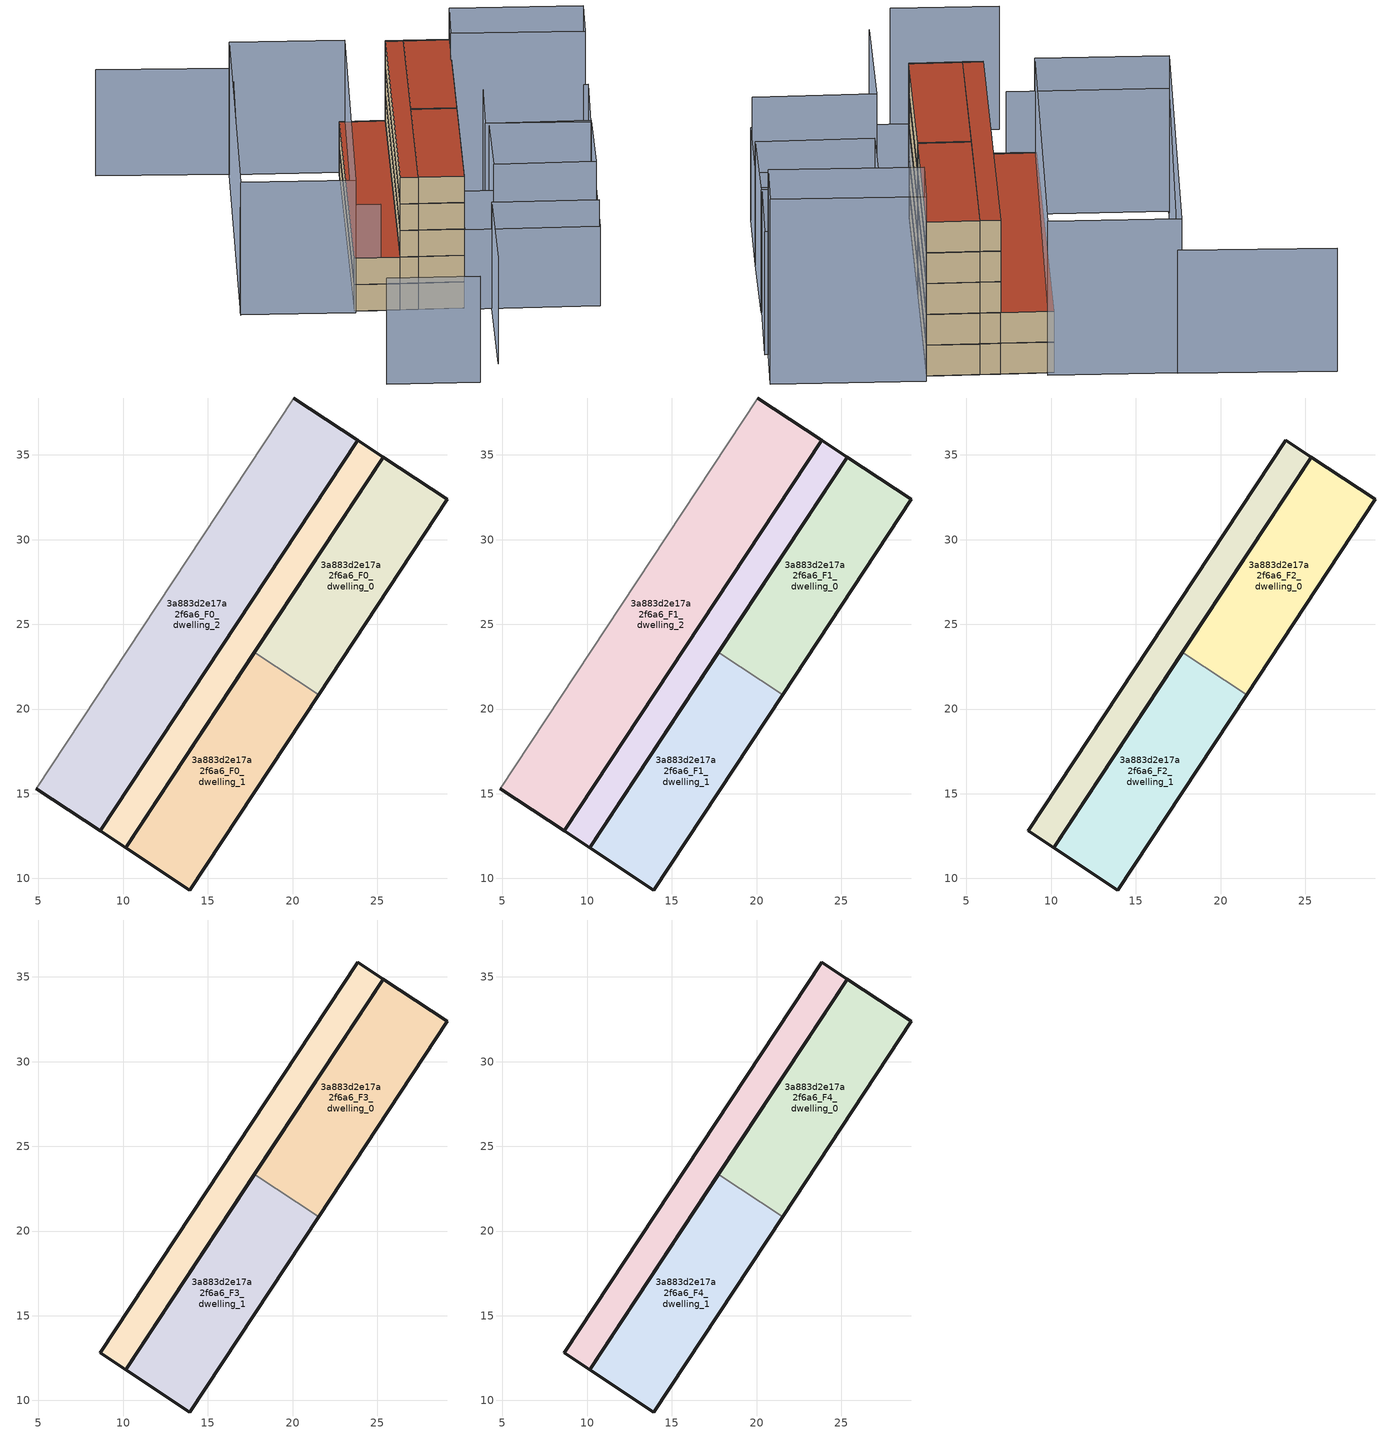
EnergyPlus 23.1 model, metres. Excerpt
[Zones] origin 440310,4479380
3a883d2e17a2f6a6_F0_dwelling_0
 floor ground (EU_floor_Construction): 21.54,20.85 29.14,32.38 25.36,34.87 17.75,23.34 z0
 wall outside (EU_wall_Construction): 17.75,23.34 25.36,34.87 29.14,32.38 21.54,20.85 z0:3
 wall to 3a883d2e17a2f6a6_F0_dwelling_1 (EU_wall_Construction): 21.54,20.85 17.75,23.34 z0:3
3a883d2e17a2f6a6_F0_dwelling_1
 floor ground (EU_floor_Construction): 13.93,9.32 21.54,20.85 17.75,23.34 10.15,11.81 z0
 wall outside (EU_wall_Construction): 21.54,20.85 13.93,9.32 10.15,11.81 17.75,23.34 z0:3
3a883d2e17a2f6a6_F0_dwelling_2
 floor ground (EU_floor_Construction): 8.65,12.81 23.85,35.87 20.07,38.36 4.86,15.3 z0
 wall outside (EU_wall_Construction): 20.07,38.36 23.85,35.87 8.65,12.81 4.86,15.3 z0:3
 wall adiabatic (EU_wall_Construction): 4.86,15.3 20.07,38.36 z0:3
3a883d2e17a2f6a6_F0_circulation
 floor ground (EU_floor_Construction): 10.15,11.81 25.36,34.87 23.85,35.87 8.65,12.8 z0
 wall outside (EU_wall_Construction): 23.85,35.87 25.36,34.87 10.15,11.81 8.65,12.8 23.85,35.87 z0:3
3a883d2e17a2f6a6_F1_dwelling_0
 floor to 3a883d2e17a2f6a6_F0_dwelling_0 (EU_floor_Construction): 21.54,20.85 29.14,32.38 25.36,34.87 17.75,23.34 z3
 wall outside (EU_wall_Construction): 17.75,23.34 25.36,34.87 29.14,32.38 21.54,20.85 z3:6
 wall to 3a883d2e17a2f6a6_F1_dwelling_1 (EU_wall_Construction): 21.54,20.85 17.75,23.34 z3:6
3a883d2e17a2f6a6_F1_dwelling_1
 floor to 3a883d2e17a2f6a6_F0_dwelling_1 (EU_floor_Construction): 13.93,9.32 21.54,20.85 17.75,23.34 10.15,11.81 z3
 wall outside (EU_wall_Construction): 21.54,20.85 13.93,9.32 10.15,11.81 17.75,23.34 z3:6
3a883d2e17a2f6a6_F1_dwelling_2
 floor to 3a883d2e17a2f6a6_F0_dwelling_2 (EU_floor_Construction): 8.65,12.81 23.85,35.87 20.07,38.36 4.86,15.3 z3
 wall outside (EU_wall_Construction): 20.07,38.36 23.85,35.87 8.65,12.81 4.86,15.3 z3:6
 wall adiabatic (EU_wall_Construction): 4.86,15.3 20.07,38.36 z3:6
 roof outside (EU_roof_Construction): 23.85,35.87 8.65,12.81 4.86,15.3 20.07,38.36 z6
3a883d2e17a2f6a6_F1_circulation
 floor to 3a883d2e17a2f6a6_F0_circulation (EU_floor_Construction): 10.15,11.81 25.36,34.87 23.85,35.87 8.65,12.8 z3
 wall outside (EU_wall_Construction): 23.85,35.87 25.36,34.87 10.15,11.81 8.65,12.8 23.85,35.87 z3:6
3a883d2e17a2f6a6_F2_dwelling_0
 floor to 3a883d2e17a2f6a6_F1_dwelling_0 (EU_floor_Construction): 21.54,20.85 29.14,32.38 25.36,34.87 17.75,23.34 z6
 wall outside (EU_wall_Construction): 17.75,23.34 25.36,34.87 29.14,32.38 21.54,20.85 z6:9
 wall to 3a883d2e17a2f6a6_F2_dwelling_1 (EU_wall_Construction): 21.54,20.85 17.75,23.34 z6:9
3a883d2e17a2f6a6_F2_dwelling_1
 floor to 3a883d2e17a2f6a6_F1_dwelling_1 (EU_floor_Construction): 13.93,9.32 21.54,20.85 17.75,23.34 10.15,11.81 z6
 wall outside (EU_wall_Construction): 21.54,20.85 13.93,9.32 10.15,11.81 17.75,23.34 z6:9
3a883d2e17a2f6a6_F2_circulation
 floor to 3a883d2e17a2f6a6_F1_circulation (EU_floor_Construction): 10.15,11.81 25.36,34.87 23.85,35.87 8.65,12.8 z6
 wall outside (EU_wall_Construction): 23.85,35.87 25.36,34.87 10.15,11.81 8.65,12.8 23.85,35.87 z6:9
3a883d2e17a2f6a6_F3_dwelling_0
 floor to 3a883d2e17a2f6a6_F2_dwelling_0 (EU_floor_Construction): 21.54,20.85 29.14,32.38 25.36,34.87 17.75,23.34 z9
 wall outside (EU_wall_Construction): 17.75,23.34 25.36,34.87 29.14,32.38 21.54,20.85 z9:12
 wall to 3a883d2e17a2f6a6_F3_dwelling_1 (EU_wall_Construction): 21.54,20.85 17.75,23.34 z9:12
3a883d2e17a2f6a6_F3_dwelling_1
 floor to 3a883d2e17a2f6a6_F2_dwelling_1 (EU_floor_Construction): 13.93,9.32 21.54,20.85 17.75,23.34 10.15,11.81 z9
 wall outside (EU_wall_Construction): 21.54,20.85 13.93,9.32 10.15,11.81 17.75,23.34 z9:12
3a883d2e17a2f6a6_F3_circulation
 floor to 3a883d2e17a2f6a6_F2_circulation (EU_floor_Construction): 10.15,11.81 25.36,34.87 23.85,35.87 8.65,12.8 z9
 wall outside (EU_wall_Construction): 23.85,35.87 25.36,34.87 10.15,11.81 8.65,12.8 23.85,35.87 z9:12
3a883d2e17a2f6a6_F4_dwelling_0
 floor to 3a883d2e17a2f6a6_F3_dwelling_0 (EU_floor_Construction): 21.54,20.85 29.14,32.38 25.36,34.87 17.75,23.34 z12
 wall outside (EU_wall_Construction): 17.75,23.34 25.36,34.87 29.14,32.38 21.54,20.85 z12:15
 wall to 3a883d2e17a2f6a6_F4_dwelling_1 (EU_wall_Construction): 21.54,20.85 17.75,23.34 z12:15
 roof outside (EU_roof_Construction): 29.14,32.38 21.54,20.85 17.75,23.34 25.36,34.87 z15
3a883d2e17a2f6a6_F4_dwelling_1
 floor to 3a883d2e17a2f6a6_F3_dwelling_1 (EU_floor_Construction): 13.93,9.32 21.54,20.85 17.75,23.34 10.15,11.81 z12
 wall outside (EU_wall_Construction): 21.54,20.85 13.93,9.32 10.15,11.81 17.75,23.34 z12:15
 roof outside (EU_roof_Construction): 21.54,20.85 13.93,9.32 10.15,11.81 17.75,23.34 z15
3a883d2e17a2f6a6_F4_circulation
 floor to 3a883d2e17a2f6a6_F3_circulation (EU_floor_Construction): 10.15,11.81 25.36,34.87 23.85,35.87 8.65,12.8 z12
 wall outside (EU_wall_Construction): 23.85,35.87 25.36,34.87 10.15,11.81 8.65,12.8 23.85,35.87 z12:15
 roof outside (EU_roof_Construction): 25.36,34.87 10.15,11.81 8.65,12.8 23.85,35.87 z15
shading: 13.89,9.15 18.2,15.66 / 18.2,15.66 29.37,8.27 / 29.37,8.27 25.07,1.76 / 25.07,1.76 13.89,9.15 z0:9; -1.28,1.63 6.39,-3.54 / 10.02,-1.6 16.14,7.7 / 16.14,7.7 25,1.87 / -4.42,21.69 7.06,13.91 / 0.57,52.43 11.68,44.65 / 11.68,44.65 -4.66,21.31 / 20.87,13.8 25.4,20.73 / 25.4,20.73 33.89,15.17 / 33.89,15.17 29.35,8.25 / 29.35,8.25 20.87,13.8 / 29.39,27.12 37.98,21.2 / 37.98,21.2 33.69,14.99 / 33.69,14.99 25.11,20.91 / 25.11,20.91 29.39,27.12 z0:12; 37.73,21.37 26.81,28.9 / 26.81,28.9 29.69,33.09 / 29.69,33.09 40.61,25.56 / 40.61,25.56 37.73,21.37 z0:18; -4.59,21.41 11.34,44.78 / 11.34,44.78 20.75,38.37 / 20.75,38.37 4.82,14.99 / 4.82,14.99 -4.59,21.41 z0:15
[Building]
EU S2 Campaign: North Axis=0; Terrain=City; Solar Distribution=FullExterior
[Site:Location]
Madrid: Latitude=40.5; Longitude=-3.5; Time Zone=1; Elevation=609
[SizingPeriod:WeatherFileDays]
AnnualSizingPeriod: Begin Month=1; Begin Day of Month=1; End Month=12; End Day of Month=31; Day of Week for Start Day=Monday; Use Weather File Daylight Saving Period=No; Use Weather File Rain and Snow Indicators=No
[MATERIAL]
EU_InternalMass_Material: Roughness=MediumRough; Thickness=0.1; Conductivity=1; Density=1800; Specific Heat=900; Thermal Absorptance=0.9; Solar Absorptance=0.7; Visible Absorptance=0.7
[MATERIAL:NOMASS] Roughness=MediumRough; Thermal Absorptance=0.9; Solar Absorptance=0.7; Visible Absorptance=0.7
Name | Thermal Resistance
EU_wall_NoMass | 0.609216
EU_roof_NoMass | 0.513268
EU_floor_NoMass | 0.568163
[CONSTRUCTION]
EU_wall_Construction: EU_wall_NoMass
EU_roof_Construction: EU_roof_NoMass
EU_floor_Construction: EU_floor_NoMass
EU_InternalMass_Construction: EU_InternalMass_Material
[ZONE] Type=1; Multiplier=1; Ceiling Height=autocalculate; Floor Area=autocalculate; Part of Total Floor Area=Yes
Name | Volume
3a883d2e17a2f6a6_F0_dwelling_0 | 187.953
3a883d2e17a2f6a6_F1_dwelling_0; 3a883d2e17a2f6a6_F2_dwelling_0; 3a883d2e17a2f6a6_F3_dwelling_0; 3a883d2e17a2f6a6_F4_dwelling_0 | 187.954
3a883d2e17a2f6a6_F0_dwelling_1 | 187.941
3a883d2e17a2f6a6_F1_dwelling_1; 3a883d2e17a2f6a6_F2_dwelling_1; 3a883d2e17a2f6a6_F3_dwelling_1; 3a883d2e17a2f6a6_F4_dwelling_1 | 187.94
3a883d2e17a2f6a6_F0_dwelling_2; 3a883d2e17a2f6a6_F1_dwelling_2 | 375.873
3a883d2e17a2f6a6_F0_circulation; 3a883d2e17a2f6a6_F1_circulation; 3a883d2e17a2f6a6_F2_circulation; 3a883d2e17a2f6a6_F3_circulation; 3a883d2e17a2f6a6_F4_circulation | 149.158
[INTERNALMASS] Construction=EU_InternalMass_Construction
Name | Zone or ZoneList | Surface Area
3a883d2e17a2f6a6_F0_dwelling_0_EU_InternalMass | 3a883d2e17a2f6a6_F0_dwelling_0 | 62.6528
3a883d2e17a2f6a6_F0_dwelling_1_EU_InternalMass | 3a883d2e17a2f6a6_F0_dwelling_1 | 62.6528
3a883d2e17a2f6a6_F0_dwelling_2_EU_InternalMass | 3a883d2e17a2f6a6_F0_dwelling_2 | 125.292
3a883d2e17a2f6a6_F1_dwelling_0_EU_InternalMass | 3a883d2e17a2f6a6_F1_dwelling_0 | 62.6528
3a883d2e17a2f6a6_F1_dwelling_1_EU_InternalMass | 3a883d2e17a2f6a6_F1_dwelling_1 | 62.6528
3a883d2e17a2f6a6_F1_dwelling_2_EU_InternalMass | 3a883d2e17a2f6a6_F1_dwelling_2 | 125.292
3a883d2e17a2f6a6_F2_dwelling_0_EU_InternalMass | 3a883d2e17a2f6a6_F2_dwelling_0 | 136.646
3a883d2e17a2f6a6_F2_dwelling_1_EU_InternalMass | 3a883d2e17a2f6a6_F2_dwelling_1 | 136.646
3a883d2e17a2f6a6_F3_dwelling_0_EU_InternalMass | 3a883d2e17a2f6a6_F3_dwelling_0 | 136.646
3a883d2e17a2f6a6_F3_dwelling_1_EU_InternalMass | 3a883d2e17a2f6a6_F3_dwelling_1 | 136.646
3a883d2e17a2f6a6_F4_dwelling_0_EU_InternalMass | 3a883d2e17a2f6a6_F4_dwelling_0 | 136.646
3a883d2e17a2f6a6_F4_dwelling_1_EU_InternalMass | 3a883d2e17a2f6a6_F4_dwelling_1 | 136.646
[OTHEREQUIPMENT] Fuel Type=Electricity; Design Level Calculation Method=Watts/Area; Power per Zone Floor Area=1; Fraction Latent=0; Fraction Radiant=0; Fraction Lost=0; Carbon Dioxide Generation Rate=0; EndUse Subcategory=EU_Step8_InternalGains
Name | Zone or ZoneList or Space or SpaceList | Schedule
EU_Step8_InternalGain_3a883d2e17a2f6a6_F0_dwelling_0_f000 | 3a883d2e17a2f6a6_F0_dwelling_0 | EU_Step8_GainSchedule_3a883d2e17a2f6a6_F0_dwelling_0_f000
EU_Step8_InternalGain_3a883d2e17a2f6a6_F0_dwelling_1_f000 | 3a883d2e17a2f6a6_F0_dwelling_1 | EU_Step8_GainSchedule_3a883d2e17a2f6a6_F0_dwelling_1_f000
EU_Step8_InternalGain_3a883d2e17a2f6a6_F0_dwelling_2_f000 | 3a883d2e17a2f6a6_F0_dwelling_2 | EU_Step8_GainSchedule_3a883d2e17a2f6a6_F0_dwelling_2_f000
EU_Step8_InternalGain_3a883d2e17a2f6a6_F1_dwelling_0_f000 | 3a883d2e17a2f6a6_F1_dwelling_0 | EU_Step8_GainSchedule_3a883d2e17a2f6a6_F1_dwelling_0_f000
EU_Step8_InternalGain_3a883d2e17a2f6a6_F1_dwelling_1_f000 | 3a883d2e17a2f6a6_F1_dwelling_1 | EU_Step8_GainSchedule_3a883d2e17a2f6a6_F1_dwelling_1_f000
EU_Step8_InternalGain_3a883d2e17a2f6a6_F1_dwelling_2_f000 | 3a883d2e17a2f6a6_F1_dwelling_2 | EU_Step8_GainSchedule_3a883d2e17a2f6a6_F1_dwelling_2_f000
EU_Step8_InternalGain_3a883d2e17a2f6a6_F2_dwelling_0_f000 | 3a883d2e17a2f6a6_F2_dwelling_0 | EU_Step8_GainSchedule_3a883d2e17a2f6a6_F2_dwelling_0_f000
EU_Step8_InternalGain_3a883d2e17a2f6a6_F2_dwelling_1_f000 | 3a883d2e17a2f6a6_F2_dwelling_1 | EU_Step8_GainSchedule_3a883d2e17a2f6a6_F2_dwelling_1_f000
EU_Step8_InternalGain_3a883d2e17a2f6a6_F3_dwelling_0_f000 | 3a883d2e17a2f6a6_F3_dwelling_0 | EU_Step8_GainSchedule_3a883d2e17a2f6a6_F3_dwelling_0_f000
EU_Step8_InternalGain_3a883d2e17a2f6a6_F3_dwelling_1_f000 | 3a883d2e17a2f6a6_F3_dwelling_1 | EU_Step8_GainSchedule_3a883d2e17a2f6a6_F3_dwelling_1_f000
EU_Step8_InternalGain_3a883d2e17a2f6a6_F4_dwelling_0_f000 | 3a883d2e17a2f6a6_F4_dwelling_0 | EU_Step8_GainSchedule_3a883d2e17a2f6a6_F4_dwelling_0_f000
EU_Step8_InternalGain_3a883d2e17a2f6a6_F4_dwelling_1_f000 | 3a883d2e17a2f6a6_F4_dwelling_1 | EU_Step8_GainSchedule_3a883d2e17a2f6a6_F4_dwelling_1_f000
[ZONEINFILTRATION:DESIGNFLOWRATE] Schedule=EU_AlwaysOn; Design Flow Rate Calculation Method=Flow/Area; Flow Rate per Floor Area=0.0005; Constant Term Coefficient=1; Temperature Term Coefficient=0; Velocity Term Coefficient=0; Velocity Squared Term Coefficient=0
Name | Zone or ZoneList or Space or SpaceList
EU_Circulation_Infiltration_3a883d2e17a2f6a6_F0_circulation | 3a883d2e17a2f6a6_F0_circulation
EU_Circulation_Infiltration_3a883d2e17a2f6a6_F1_circulation | 3a883d2e17a2f6a6_F1_circulation
EU_Circulation_Infiltration_3a883d2e17a2f6a6_F2_circulation | 3a883d2e17a2f6a6_F2_circulation
EU_Circulation_Infiltration_3a883d2e17a2f6a6_F3_circulation | 3a883d2e17a2f6a6_F3_circulation
EU_Circulation_Infiltration_3a883d2e17a2f6a6_F4_circulation | 3a883d2e17a2f6a6_F4_circulation
[ZONEVENTILATION:DESIGNFLOWRATE] Schedule=EU_AlwaysOn; Design Flow Rate Calculation Method=AirChanges/Hour; Air Changes per Hour=0.752966; Ventilation Type=Natural; Fan Pressure Rise=0; Fan Total Efficiency=1; Constant Term Coefficient=1; Temperature Term Coefficient=0; Velocity Term Coefficient=0; Velocity Squared Term Coefficient=0; Minimum Indoor Temperature=-100; Maximum Indoor Temperature=100; Delta Temperature=-100; Minimum Outdoor Temperature=-100; Maximum Outdoor Temperature=100; Maximum Wind Speed=40
Name | Zone or ZoneList or Space or SpaceList
EU_ConstantAir_3a883d2e17a2f6a6_F0_dwelling_0 | 3a883d2e17a2f6a6_F0_dwelling_0
EU_ConstantAir_3a883d2e17a2f6a6_F0_dwelling_1 | 3a883d2e17a2f6a6_F0_dwelling_1
EU_ConstantAir_3a883d2e17a2f6a6_F0_dwelling_2 | 3a883d2e17a2f6a6_F0_dwelling_2
EU_ConstantAir_3a883d2e17a2f6a6_F1_dwelling_0 | 3a883d2e17a2f6a6_F1_dwelling_0
EU_ConstantAir_3a883d2e17a2f6a6_F1_dwelling_1 | 3a883d2e17a2f6a6_F1_dwelling_1
EU_ConstantAir_3a883d2e17a2f6a6_F1_dwelling_2 | 3a883d2e17a2f6a6_F1_dwelling_2
EU_ConstantAir_3a883d2e17a2f6a6_F2_dwelling_0 | 3a883d2e17a2f6a6_F2_dwelling_0
EU_ConstantAir_3a883d2e17a2f6a6_F2_dwelling_1 | 3a883d2e17a2f6a6_F2_dwelling_1
EU_ConstantAir_3a883d2e17a2f6a6_F3_dwelling_0 | 3a883d2e17a2f6a6_F3_dwelling_0
EU_ConstantAir_3a883d2e17a2f6a6_F3_dwelling_1 | 3a883d2e17a2f6a6_F3_dwelling_1
EU_ConstantAir_3a883d2e17a2f6a6_F4_dwelling_0 | 3a883d2e17a2f6a6_F4_dwelling_0
EU_ConstantAir_3a883d2e17a2f6a6_F4_dwelling_1 | 3a883d2e17a2f6a6_F4_dwelling_1
[HVACTEMPLATE:THERMOSTAT] Constant Heating Setpoint=20; Constant Cooling Setpoint=50
EU_HeatOnly_3a883d2e17a2f6a6_F0_dwelling_0; EU_HeatOnly_3a883d2e17a2f6a6_F0_dwelling_1; EU_HeatOnly_3a883d2e17a2f6a6_F0_dwelling_2; EU_HeatOnly_3a883d2e17a2f6a6_F1_dwelling_0; EU_HeatOnly_3a883d2e17a2f6a6_F1_dwelling_1; EU_HeatOnly_3a883d2e17a2f6a6_F1_dwelling_2; EU_HeatOnly_3a883d2e17a2f6a6_F2_dwelling_0; EU_HeatOnly_3a883d2e17a2f6a6_F2_dwelling_1; EU_HeatOnly_3a883d2e17a2f6a6_F3_dwelling_0; EU_HeatOnly_3a883d2e17a2f6a6_F3_dwelling_1; EU_HeatOnly_3a883d2e17a2f6a6_F4_dwelling_0; EU_HeatOnly_3a883d2e17a2f6a6_F4_dwelling_1
[HVACTEMPLATE:ZONE:IDEALLOADSAIRSYSTEM] System Availability Schedule=EU_AlwaysOn; Maximum Heating Supply Air Temperature=50; Minimum Cooling Supply Air Temperature=13; Maximum Heating Supply Air Humidity Ratio=0.0156; Minimum Cooling Supply Air Humidity Ratio=0.0077; Heating Limit=NoLimit; Cooling Limit=NoLimit; Heating Availability Schedule=EU_AlwaysOn; Cooling Availability Schedule=EU_CoolingOff; Dehumidification Control Type=ConstantSensibleHeatRatio; Cooling Sensible Heat Ratio=0.7; Dehumidification Setpoint=60; Humidification Control Type=None; Humidification Setpoint=30; Outdoor Air Method=None; Outdoor Air Flow Rate per Person=0.00944; Outdoor Air Flow Rate per Zone Floor Area=0; Outdoor Air Flow Rate per Zone=0; Demand Controlled Ventilation Type=None; Outdoor Air Economizer Type=NoEconomizer; Heat Recovery Type=None; Sensible Heat Recovery Effectiveness=0.7; Latent Heat Recovery Effectiveness=0.65
Name | Template Thermostat
3a883d2e17a2f6a6_F0_dwelling_0 | EU_HeatOnly_3a883d2e17a2f6a6_F0_dwelling_0
3a883d2e17a2f6a6_F0_dwelling_1 | EU_HeatOnly_3a883d2e17a2f6a6_F0_dwelling_1
3a883d2e17a2f6a6_F0_dwelling_2 | EU_HeatOnly_3a883d2e17a2f6a6_F0_dwelling_2
3a883d2e17a2f6a6_F1_dwelling_0 | EU_HeatOnly_3a883d2e17a2f6a6_F1_dwelling_0
3a883d2e17a2f6a6_F1_dwelling_1 | EU_HeatOnly_3a883d2e17a2f6a6_F1_dwelling_1
3a883d2e17a2f6a6_F1_dwelling_2 | EU_HeatOnly_3a883d2e17a2f6a6_F1_dwelling_2
3a883d2e17a2f6a6_F2_dwelling_0 | EU_HeatOnly_3a883d2e17a2f6a6_F2_dwelling_0
3a883d2e17a2f6a6_F2_dwelling_1 | EU_HeatOnly_3a883d2e17a2f6a6_F2_dwelling_1
3a883d2e17a2f6a6_F3_dwelling_0 | EU_HeatOnly_3a883d2e17a2f6a6_F3_dwelling_0
3a883d2e17a2f6a6_F3_dwelling_1 | EU_HeatOnly_3a883d2e17a2f6a6_F3_dwelling_1
3a883d2e17a2f6a6_F4_dwelling_0 | EU_HeatOnly_3a883d2e17a2f6a6_F4_dwelling_0
3a883d2e17a2f6a6_F4_dwelling_1 | EU_HeatOnly_3a883d2e17a2f6a6_F4_dwelling_1
[SIZING:ZONE] Zone Cooling Design Supply Air Temperature Input Method=SupplyAirTemperature; Zone Cooling Design Supply Air Temperature=13; Zone Heating Design Supply Air Temperature Input Method=SupplyAirTemperature; Zone Heating Design Supply Air Temperature=50; Zone Cooling Design Supply Air Humidity Ratio=0.008; Zone Heating Design Supply Air Humidity Ratio=0.008; Cooling Design Air Flow Method=DesignDay; Cooling Design Air Flow Rate=0; Cooling Minimum Air Flow per Zone Floor Area=0.000762; Cooling Minimum Air Flow=0; Cooling Minimum Air Flow Fraction=0.2; Heating Design Air Flow Method=DesignDay; Heating Design Air Flow Rate=0; Heating Maximum Air Flow per Zone Floor Area=0.002032; Heating Maximum Air Flow=0.141576; Heating Maximum Air Flow Fraction=0.3; Account for Dedicated Outdoor Air System=No; Dedicated Outdoor Air System Control Strategy=NeutralSupplyAir; Dedicated Outdoor Air Low Setpoint Temperature for Design=autosize; Dedicated Outdoor Air High Setpoint Temperature for Design=autosize; Zone Load Sizing Method=Sensible Load Only No Latent Load; Zone Latent Cooling Design Supply Air Humidity Ratio Input Method=HumidityRatioDifference; Zone Cooling Design Supply Air Humidity Ratio Difference=0.005; Zone Latent Heating Design Supply Air Humidity Ratio Input Method=HumidityRatioDifference; Zone Humidification Design Supply Air Humidity Ratio Difference=0.005
3a883d2e17a2f6a6_F0_dwelling_0; 3a883d2e17a2f6a6_F0_dwelling_1; 3a883d2e17a2f6a6_F0_dwelling_2; 3a883d2e17a2f6a6_F1_dwelling_0; 3a883d2e17a2f6a6_F1_dwelling_1; 3a883d2e17a2f6a6_F1_dwelling_2; 3a883d2e17a2f6a6_F2_dwelling_0; 3a883d2e17a2f6a6_F2_dwelling_1; 3a883d2e17a2f6a6_F3_dwelling_0; 3a883d2e17a2f6a6_F3_dwelling_1; 3a883d2e17a2f6a6_F4_dwelling_0; 3a883d2e17a2f6a6_F4_dwelling_1
[SCHEDULE:CONSTANT]
Name | Hourly Value
EU_AlwaysOn | 1
EU_CoolingOff | 0
[SCHEDULE:FILE] Column Number=1; Rows to Skip at Top=0; Number of Hours of Data=8760; Column Separator=Comma; Interpolate to Timestep=No; Minutes per Item=60; Adjust Schedule for Daylight Savings=Yes
Name | File
EU_Step8_GainSchedule_3a883d2e17a2f6a6_F0_dwelling_0_f000 | ../../schedules/3a883d2e17a2f6a6/3a883d2e17a2f6a6_F0_dwelling_0_f000_gain.csv
EU_Step8_GainSchedule_3a883d2e17a2f6a6_F0_dwelling_1_f000 | ../../schedules/3a883d2e17a2f6a6/3a883d2e17a2f6a6_F0_dwelling_1_f000_gain.csv
EU_Step8_GainSchedule_3a883d2e17a2f6a6_F0_dwelling_2_f000 | ../../schedules/3a883d2e17a2f6a6/3a883d2e17a2f6a6_F0_dwelling_2_f000_gain.csv
EU_Step8_GainSchedule_3a883d2e17a2f6a6_F1_dwelling_0_f000 | ../../schedules/3a883d2e17a2f6a6/3a883d2e17a2f6a6_F1_dwelling_0_f000_gain.csv
EU_Step8_GainSchedule_3a883d2e17a2f6a6_F1_dwelling_1_f000 | ../../schedules/3a883d2e17a2f6a6/3a883d2e17a2f6a6_F1_dwelling_1_f000_gain.csv
EU_Step8_GainSchedule_3a883d2e17a2f6a6_F1_dwelling_2_f000 | ../../schedules/3a883d2e17a2f6a6/3a883d2e17a2f6a6_F1_dwelling_2_f000_gain.csv
EU_Step8_GainSchedule_3a883d2e17a2f6a6_F2_dwelling_0_f000 | ../../schedules/3a883d2e17a2f6a6/3a883d2e17a2f6a6_F2_dwelling_0_f000_gain.csv
EU_Step8_GainSchedule_3a883d2e17a2f6a6_F2_dwelling_1_f000 | ../../schedules/3a883d2e17a2f6a6/3a883d2e17a2f6a6_F2_dwelling_1_f000_gain.csv
EU_Step8_GainSchedule_3a883d2e17a2f6a6_F3_dwelling_0_f000 | ../../schedules/3a883d2e17a2f6a6/3a883d2e17a2f6a6_F3_dwelling_0_f000_gain.csv
EU_Step8_GainSchedule_3a883d2e17a2f6a6_F3_dwelling_1_f000 | ../../schedules/3a883d2e17a2f6a6/3a883d2e17a2f6a6_F3_dwelling_1_f000_gain.csv
EU_Step8_GainSchedule_3a883d2e17a2f6a6_F4_dwelling_0_f000 | ../../schedules/3a883d2e17a2f6a6/3a883d2e17a2f6a6_F4_dwelling_0_f000_gain.csv
EU_Step8_GainSchedule_3a883d2e17a2f6a6_F4_dwelling_1_f000 | ../../schedules/3a883d2e17a2f6a6/3a883d2e17a2f6a6_F4_dwelling_1_f000_gain.csv
